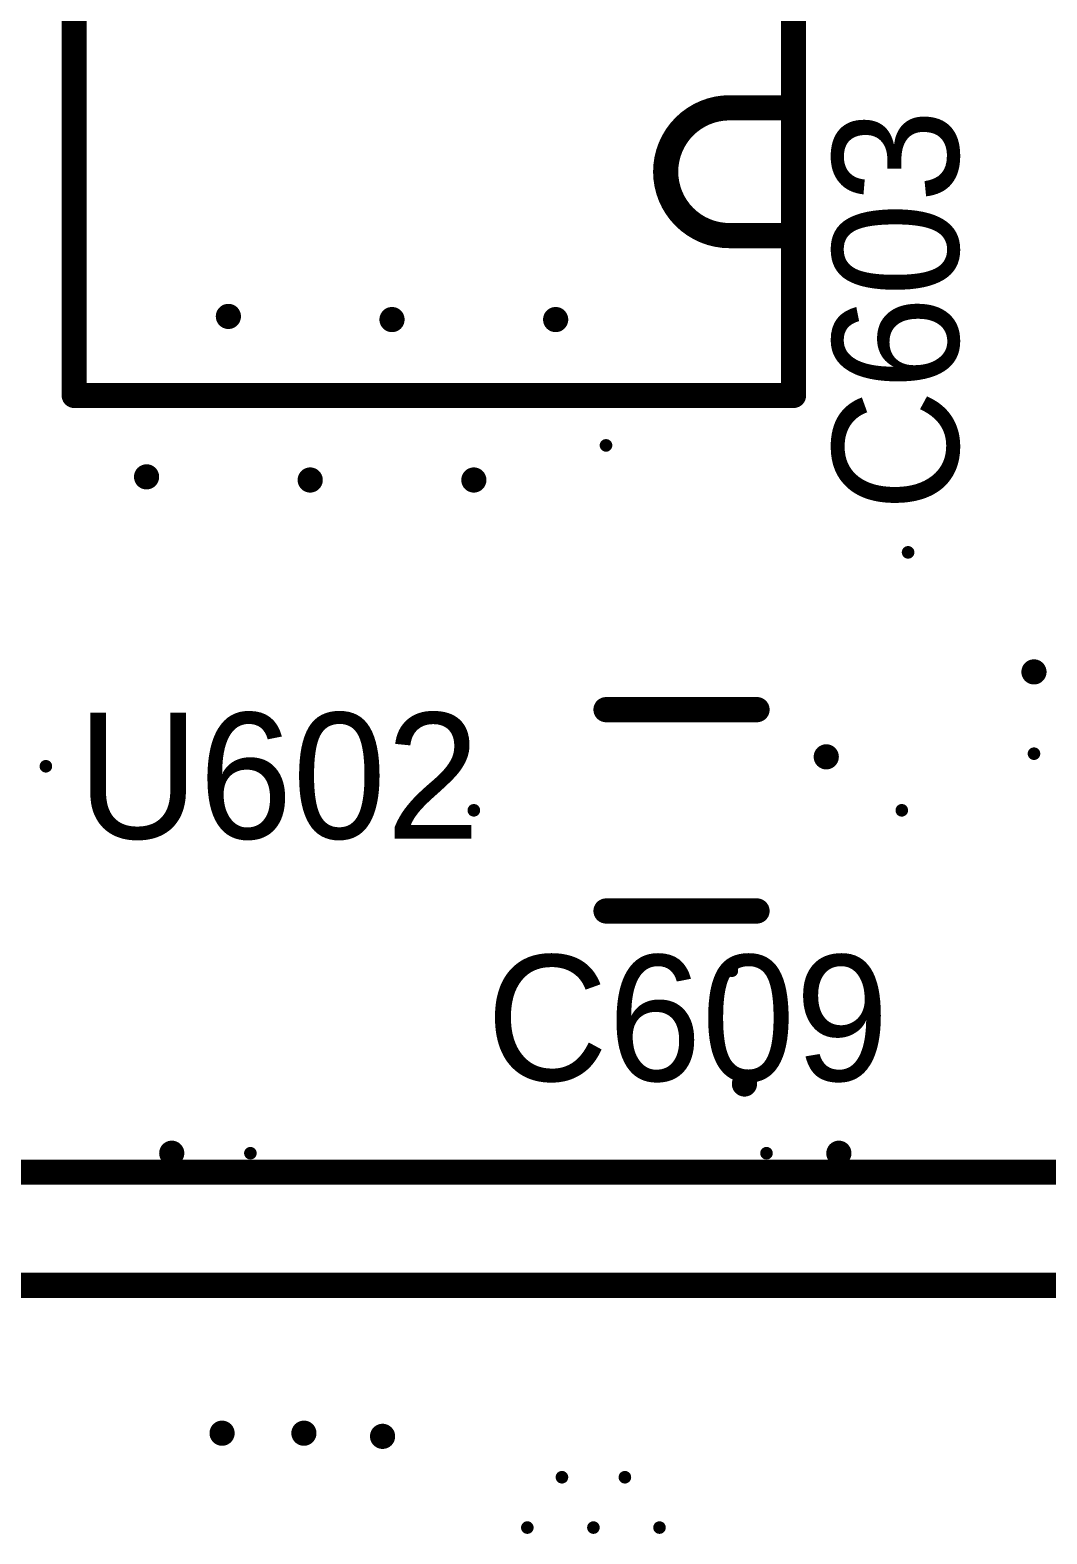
# Model space of a CAD drawing. Extents: x -22 to 197, y -17 to 116.
# Drawn here: x 107.65 to 115.73, y 56.24 to 68.19 of the extents above; entities that cross this region are included whole.
import ezdxf

# ---------------------------------------------------------------- set-up
doc = ezdxf.new("R2010")
doc.units = 0
doc.header["$MEASUREMENT"] = 0
doc.layers.add('DRILLDRAWING', color=1, linetype='CONTINUOUS')
doc.layers.add('TOPOVERLAY', color=2, linetype='CONTINUOUS')

msp = doc.modelspace()

# ---------------------------------------------------------------- linework, layer by layer
at = {"layer": 'DRILLDRAWING'}
for points, const_width in [([(109.175, 65.918, 1), (109.275, 65.918, 1)], 0.1), ([(110.475, 65.893, 1), (110.575, 65.893, 1)], 0.1), ([(111.775, 65.893, 1), (111.875, 65.893, 1)], 0.1), ([(108.55, 65.268, 1), (108.6, 65.268, 1)], 0.05), ([(109.2, 65.268, 1), (109.25, 65.268, 1)], 0.05), ([(109.85, 65.268, 1), (109.9, 65.268, 1)], 0.05), ([(110.5, 65.268, 1), (110.55, 65.268, 1)], 0.05), ([(110.5, 65.268, 1), (110.55, 65.268, 1)], 0.05), ([(111.15, 65.268, 1), (111.2, 65.268, 1)], 0.05), ([(111.8, 65.268, 1), (111.85, 65.268, 1)], 0.05), ([(112.45, 65.268, 1), (112.5, 65.268, 1)], 0.05), ([(112.2, 64.893, 1), (112.25, 64.893, 1)], 0.05), ([(108.525, 64.643, 1), (108.625, 64.643, 1)], 0.1), ([(109.825, 64.618, 1), (109.925, 64.618, 1)], 0.1), ([(111.125, 64.618, 1), (111.225, 64.618, 1)], 0.1), ([(114.6, 64.043, 1), (114.65, 64.043, 1)], 0.05), ([(115.575, 63.093, 1), (115.675, 63.093, 1)], 0.1), ([(113.925, 62.418, 1), (114.025, 62.418, 1)], 0.1), ([(107.75, 62.343, 1), (107.8, 62.343, 1)], 0.05), ([(115.6, 62.443, 1), (115.65, 62.443, 1)], 0.05), ([(111.15, 61.993, 1), (111.2, 61.993, 1)], 0.05), ([(114.55, 61.993, 1), (114.6, 61.993, 1)], 0.05), ([(113.2, 60.718, 1), (113.25, 60.718, 1)], 0.05), ([(113.275, 59.818, 1), (113.375, 59.818, 1)], 0.1), ([(108.725, 59.268, 1), (108.825, 59.268, 1)], 0.1), ([(109.375, 59.268, 1), (109.425, 59.268, 1)], 0.05), ([(113.475, 59.268, 1), (113.525, 59.268, 1)], 0.05), ([(114.025, 59.268, 1), (114.125, 59.268, 1)], 0.1), ([(115.5, 59.168, 1), (115.55, 59.168, 1)], 0.05), ([(115.525, 58.168, 1), (115.575, 58.168, 1)], 0.05), ([(109.125, 57.043, 1), (109.225, 57.043, 1)], 0.1), ([(109.775, 57.043, 1), (109.875, 57.043, 1)], 0.1), ([(110.4, 57.018, 1), (110.5, 57.018, 1)], 0.1), ([(111.85, 56.693, 1), (111.9, 56.693, 1)], 0.05), ([(112.35, 56.693, 1), (112.4, 56.693, 1)], 0.05), ([(111.575, 56.293, 1), (111.625, 56.293, 1)], 0.05), ([(112.1, 56.293, 1), (112.15, 56.293, 1)], 0.05), ([(112.625, 56.293, 1), (112.675, 56.293, 1)], 0.05)]:
    msp.add_lwpolyline(points, format="xyb", close=True, dxfattribs=dict(at, const_width=const_width))
at = {"layer": 'TOPOVERLAY', "const_width": 0.2}
for points in [[(108, 65.29), (108, 68.846)], [(113.715, 67.576), (113.715, 68.846)], [(113.207, 67.576), (113.715, 67.576)], [(113.715, 66.56), (113.715, 67.576)], [(113.207, 66.56), (113.715, 66.56)], [(113.715, 65.29), (113.715, 66.56)], [(108, 65.29), (113.715, 65.29)], [(112.225, 62.793), (113.425, 62.793)], [(112.225, 61.193), (113.425, 61.193)], [(96.4, 59.118), (122.8, 59.118)], [(96.4, 58.218), (122.8, 58.218)]]:
    msp.add_lwpolyline(points, dxfattribs=at)
msp.add_lwpolyline([(113.207, 66.56, -1), (113.207, 67.576)], format="xyb", dxfattribs=at)
at = {"layer": 'TOPOVERLAY', "const_width": 0.1}
for points in [[(113.157, 67.576, 1), (113.257, 67.576, 1)], [(113.157, 67.576, 1), (113.257, 67.576, 1)], [(113.665, 67.576, 1), (113.765, 67.576, 1)], [(113.665, 67.576, 1), (113.765, 67.576, 1)], [(113.665, 67.576, 1), (113.765, 67.576, 1)], [(113.157, 66.56, 1), (113.257, 66.56, 1)], [(113.157, 66.56, 1), (113.257, 66.56, 1)], [(113.665, 66.56, 1), (113.765, 66.56, 1)], [(113.665, 66.56, 1), (113.765, 66.56, 1)], [(113.665, 66.56, 1), (113.765, 66.56, 1)], [(107.95, 65.29, 1), (108.05, 65.29, 1)], [(107.95, 65.29, 1), (108.05, 65.29, 1)], [(113.665, 65.29, 1), (113.765, 65.29, 1)], [(113.665, 65.29, 1), (113.765, 65.29, 1)], [(112.175, 62.793, 1), (112.275, 62.793, 1)], [(113.375, 62.793, 1), (113.475, 62.793, 1)], [(112.175, 61.193, 1), (112.275, 61.193, 1)], [(113.375, 61.193, 1), (113.475, 61.193, 1)]]:
    msp.add_lwpolyline(points, format="xyb", close=True, dxfattribs=at)

# ---------------------------------------------------------------- texts
at = {"layer": 'TOPOVERLAY'}
for s, rotation, p in [('C603', 90, (115.025, 64.368)), ('U602', 360, (108.025, 61.768)), ('C609', 360, (111.275, 59.843))]:
    msp.add_text(s, height=1, rotation=rotation, dxfattribs=at).set_placement(p)

doc.saveas('drawing.dxf')
